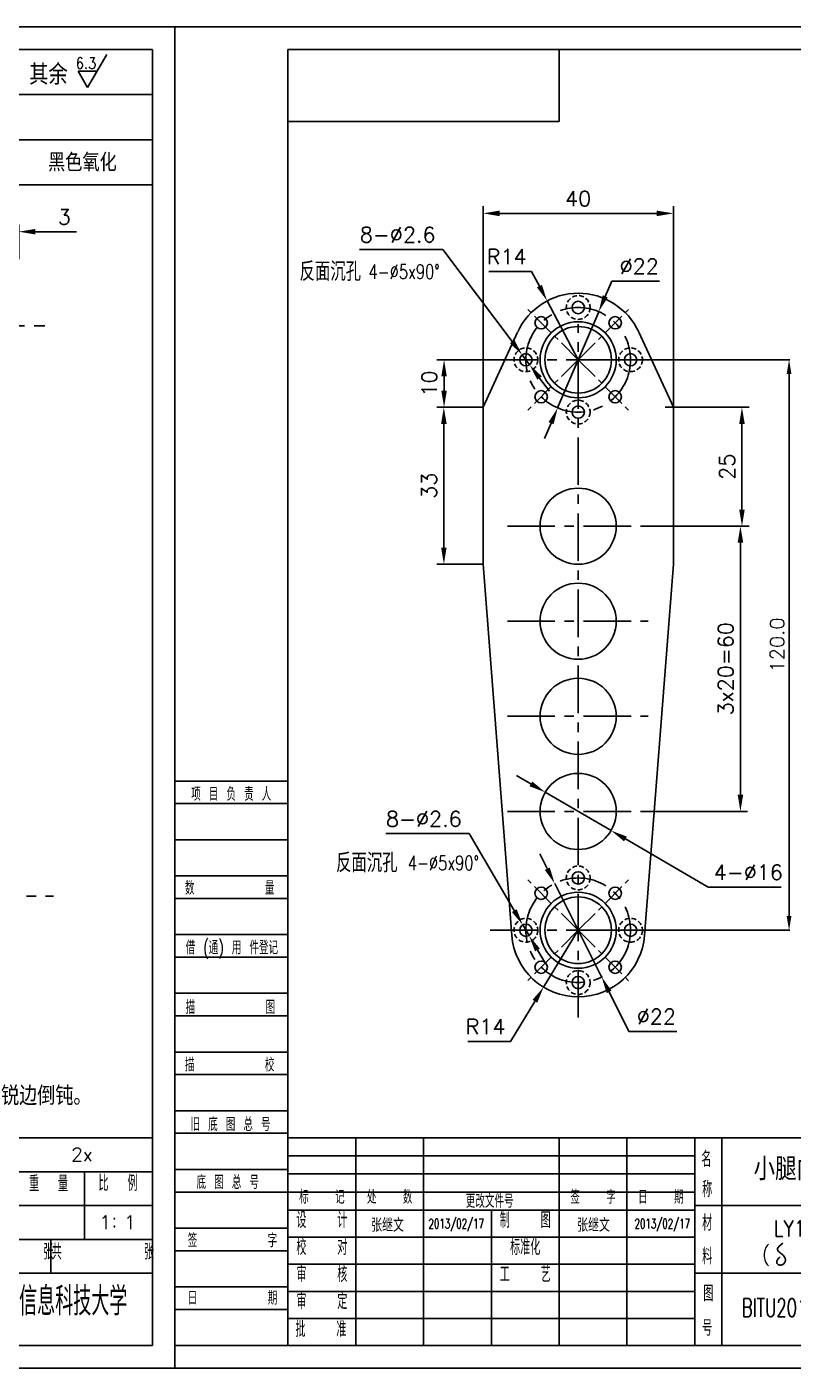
# Model space of a CAD drawing. Extents: x 2854 to 5858, y -1165 to 723.
# Drawn here: x 5184.2 to 5345.3, y -1165.2 to -883 of the extents above; entities that cross this region are included whole.
import ezdxf
from ezdxf.enums import TextEntityAlignment as Align

# ---------------------------------------------------------------- set-up
doc = ezdxf.new("R2010")
doc.units = 0
doc.header["$MEASUREMENT"] = 0
doc.linetypes.add('PF_CENTER', pattern=[2, 1.25, -0.25, 0.25, -0.25])
doc.linetypes.add('PF_DASHED', pattern=[0.75, 0.5, -0.25])
doc.layers.get('0').update_dxf_attribs({"linetype": 'CONTINUOUS'})
doc.layers.get('DEFPOINTS').update_dxf_attribs({"linetype": 'CONTINUOUS'})
for name, color, linetype in [('SMPEN_CENTER', 4, 'PF_CENTER'), ('SMPEN_DASHED', 2, 'PF_DASHED'), ('SMPEN_DIM', 3, 'CONTINUOUS'), ('SMPEN_HATCH', 6, 'CONTINUOUS'), ('SMPEN_TEXT', 6, 'CONTINUOUS'), ('SMPEN_THICK', 7, 'CONTINUOUS')]:
    doc.layers.add(name, color=color, linetype=linetype)
doc.styles.get("Standard").update_dxf_attribs({"font": 'txt.shx', "bigfont": 'hshztxt.shx'})
doc.styles.add('STYLE1', font='complex.shx', dxfattribs={"bigfont": 'hzdx.shx'})
doc.dimstyles.get("Standard").update_dxf_attribs({"dimtxt": 3, "dimasz": 3, "dimexe": 0.18, "dimexo": 0.5, "dimgap": 1, "dimtad": 1, "dimtoh": 1, "dimdec": 1, "dimzin": 0, "dimdsep": 46, "dimtxsty": 'Standard', "dimcen": 0, "dimadec": 1, "dimazin": 0, "dimtfac": 1, "dimtdec": 1, "dimtofl": 0, "dimtmove": 0, "dimatfit": 3, "dimfxl": 0, "dimtolj": 1, "dimtzin": 0, "dimarcsym": 0})
doc.dimstyles.new('STANDARD$0', dxfattribs={"dimtxt": 3, "dimasz": 3, "dimexe": 0.18, "dimexo": 0.5, "dimgap": 1, "dimtad": 1, "dimtoh": 1, "dimdec": 1, "dimzin": 0, "dimdsep": 46, "dimtxsty": 'Standard', "dimcen": 0, "dimadec": 1, "dimazin": 0, "dimtfac": 1, "dimtdec": 1, "dimtofl": 0, "dimtmove": 0, "dimatfit": 3, "dimfxl": 0, "dimtolj": 1, "dimtzin": 0, "dimarcsym": 0})

# ---------------------------------------------------------------- blocks, each defined once
blk = doc.blocks.new('*D368')
at = {"layer": 'DEFPOINTS', "color": 0, "ltscale": 10}
for p in [(5318.38, -963.04), (5314.78, -988.04), (5334.5, -988.04)]:
    blk.add_point(p, dxfattribs=at)
at = {"layer": 'SMPEN_DIM', "color": 0, "lineweight": -2, "ltscale": 10}
for p, q in [((5318.38, -963.04), (5336, -963.04)), ((5334.5, -966.54), (5334.5, -984.54)), ((5314.78, -988.04), (5336, -988.04))]:
    blk.add_line(p, q, dxfattribs=at)
at = {"layer": 'SMPEN_DIM', "color": 0, "ltscale": 10}
for points in [[(5333.92, -966.54), (5335.09, -966.54), (5334.5, -963.04)], [(5333.92, -984.54), (5335.09, -984.54), (5334.5, -988.04)]]:
    blk.add_solid(points, dxfattribs=at)
at = {"layer": 'SMPEN_DIM', "color": 0, "ltscale": 10, "insert": (5331.4, -975.54), "char_height": 3.2, "attachment_point": 5, "rotation": 90}
blk.add_mtext('\\A1;25', dxfattribs=at)
blk = doc.blocks.new('*D367')
at = {"layer": 'DEFPOINTS', "color": 0, "ltscale": 10}
for p in [(5314.78, -988.04), (5334.18, -988.04), (5314.78, -1048.04)]:
    blk.add_point(p, dxfattribs=at)
at = {"layer": 'SMPEN_DIM', "color": 0, "lineweight": -2, "ltscale": 10}
for p, q in [((5314.78, -988.04), (5335.68, -988.04)), ((5334.18, -1044.54), (5334.18, -991.54)), ((5314.78, -1048.04), (5335.68, -1048.04))]:
    blk.add_line(p, q, dxfattribs=at)
at = {"layer": 'SMPEN_DIM', "color": 0, "ltscale": 10}
for points in [[(5333.6, -991.54), (5334.77, -991.54), (5334.18, -988.04)], [(5333.6, -1044.54), (5334.77, -1044.54), (5334.18, -1048.04)]]:
    blk.add_solid(points, dxfattribs=at)
at = {"layer": 'SMPEN_DIM', "color": 0, "ltscale": 10, "insert": (5331.08, -1018.04), "char_height": 3.2, "attachment_point": 5, "rotation": 90}
blk.add_mtext('\\A1;3x20=60', dxfattribs=at)
blk = doc.blocks.new('*D366')
at = {"layer": 'DEFPOINTS', "color": 0, "ltscale": 10}
for p in [(5293.16, -1044.01), (5306.99, -1052.07)]:
    blk.add_point(p, dxfattribs=at)
at = {"layer": 'SMPEN_DIM', "color": 0, "lineweight": -2, "ltscale": 10}
for p, q in [((5290.14, -1042.25), (5287.12, -1040.49)), ((5293.16, -1044.01), (5306.99, -1052.07)), ((5327.41, -1063.96), (5310.01, -1053.83)), ((5342.77, -1063.96), (5327.41, -1063.96))]:
    blk.add_line(p, q, dxfattribs=at)
at = {"layer": 'SMPEN_DIM', "color": 0, "ltscale": 10}
for points in [[(5290.43, -1041.75), (5289.85, -1042.75), (5293.16, -1044.01)], [(5310.31, -1053.33), (5309.72, -1054.33), (5306.99, -1052.07)]]:
    blk.add_solid(points, dxfattribs=at)
at = {"layer": 'SMPEN_DIM', "color": 0, "ltscale": 10, "insert": (5335.84, -1060.86), "char_height": 3.2, "attachment_point": 5}
blk.add_mtext('\\A1;4-∅16', dxfattribs=at)
blk = doc.blocks.new('*D365')
at = {"layer": 'DEFPOINTS', "color": 0, "ltscale": 10}
for p in [(5304.39, -942.92), (5295.76, -963.16)]:
    blk.add_point(p, dxfattribs=at)
at = {"layer": 'SMPEN_DIM', "color": 0, "lineweight": -2, "ltscale": 10}
for p, q in [((5307.14, -936.48), (5305.77, -939.7)), ((5317.17, -936.48), (5307.14, -936.48)), ((5295.76, -963.16), (5304.39, -942.92)), ((5294.39, -966.38), (5293.01, -969.59))]:
    blk.add_line(p, q, dxfattribs=at)
at = {"layer": 'SMPEN_DIM', "color": 0, "ltscale": 10}
for points in [[(5305.23, -939.47), (5306.3, -939.93), (5304.39, -942.92)], [(5293.85, -966.15), (5294.92, -966.6), (5295.76, -963.16)]]:
    blk.add_solid(points, dxfattribs=at)
at = {"layer": 'SMPEN_DIM', "color": 0, "ltscale": 10, "insert": (5312.91, -933.38), "char_height": 3.2, "attachment_point": 5}
blk.add_mtext('\\A1;∅22', dxfattribs=at)
blk = doc.blocks.new('*D364')
at = {"layer": 'DEFPOINTS', "color": 0, "ltscale": 10}
for p in [(5288.3, -952), (5289.86, -954.08)]:
    blk.add_point(p, dxfattribs=at)
at = {"layer": 'SMPEN_DIM', "color": 0, "lineweight": -2, "ltscale": 10}
for p, q in [((5254.14, -929.84), (5271.64, -929.84)), ((5271.64, -929.84), (5286.19, -949.2)), ((5289.86, -954.08), (5288.3, -952)), ((5291.96, -956.88), (5294.06, -959.67))]:
    blk.add_line(p, q, dxfattribs=at)
at = {"layer": 'SMPEN_DIM', "color": 0, "ltscale": 10}
for points in [[(5286.66, -948.85), (5285.73, -949.55), (5288.3, -952)], [(5292.43, -956.53), (5291.49, -957.23), (5289.86, -954.08)]]:
    blk.add_solid(points, dxfattribs=at)
at = {"layer": 'SMPEN_DIM', "color": 0, "ltscale": 10, "insert": (5262.14, -926.74), "char_height": 3.2, "attachment_point": 5}
blk.add_mtext('\\A1;8-∅2.6', dxfattribs=at)
blk = doc.blocks.new('*D363')
at = {"layer": 'DEFPOINTS', "color": 0, "ltscale": 10}
for p in [(5293.56, -940.65), (5300.08, -953.04)]:
    blk.add_point(p, dxfattribs=at)
at = {"layer": 'SMPEN_DIM', "color": 0, "lineweight": -2, "ltscale": 10}
for p, q in [((5281.33, -934.46), (5290.3, -934.46)), ((5290.3, -934.46), (5291.93, -937.55)), ((5300.08, -953.04), (5293.56, -940.65))]:
    blk.add_line(p, q, dxfattribs=at)
at = {"layer": 'SMPEN_DIM', "color": 0, "ltscale": 10}
blk.add_solid([(5292.44, -937.28), (5291.41, -937.82), (5293.56, -940.65)], dxfattribs=at)
at = {"layer": 'SMPEN_DIM', "color": 0, "ltscale": 10, "insert": (5285.06, -931.36), "char_height": 3.2, "attachment_point": 5}
blk.add_mtext('\\A1;R14', dxfattribs=at)
blk = doc.blocks.new('*D362')
at = {"layer": 'DEFPOINTS', "color": 0, "ltscale": 10}
for p in [(5320.08, -922.24), (5280.08, -963.04), (5320.08, -963.04)]:
    blk.add_point(p, dxfattribs=at)
at = {"layer": 'SMPEN_DIM', "color": 0, "lineweight": -2, "ltscale": 10}
for p, q in [((5280.08, -963.04), (5280.08, -920.74)), ((5283.58, -922.24), (5316.58, -922.24)), ((5320.08, -963.04), (5320.08, -920.74))]:
    blk.add_line(p, q, dxfattribs=at)
at = {"layer": 'SMPEN_DIM', "color": 0, "ltscale": 10}
for points in [[(5283.58, -921.66), (5283.58, -922.83), (5280.08, -922.24)], [(5316.58, -921.66), (5316.58, -922.83), (5320.08, -922.24)]]:
    blk.add_solid(points, dxfattribs=at)
at = {"layer": 'SMPEN_DIM', "color": 0, "ltscale": 10, "insert": (5300.08, -919.14), "char_height": 3.2, "attachment_point": 5}
blk.add_mtext('\\A1;40', dxfattribs=at)
blk = doc.blocks.new('*D361')
at = {"layer": 'DEFPOINTS', "color": 0, "ltscale": 10}
for p in [(5288.42, -1071.92), (5289.74, -1074.16)]:
    blk.add_point(p, dxfattribs=at)
at = {"layer": 'SMPEN_DIM', "color": 0, "lineweight": -2, "ltscale": 10}
for p, q in [((5259.63, -1052.72), (5277.13, -1052.72)), ((5277.13, -1052.72), (5286.64, -1068.9)), ((5289.74, -1074.16), (5288.42, -1071.92)), ((5291.51, -1077.18), (5293.28, -1080.19))]:
    blk.add_line(p, q, dxfattribs=at)
at = {"layer": 'SMPEN_DIM', "color": 0, "ltscale": 10}
for points in [[(5287.15, -1068.61), (5286.14, -1069.2), (5288.42, -1071.92)], [(5292.01, -1076.88), (5291.01, -1077.47), (5289.74, -1074.16)]]:
    blk.add_solid(points, dxfattribs=at)
at = {"layer": 'SMPEN_DIM', "color": 0, "ltscale": 10, "insert": (5267.63, -1049.62), "char_height": 3.2, "attachment_point": 5}
blk.add_mtext('\\A1;8-∅2.6', dxfattribs=at)
blk = doc.blocks.new('*D360')
at = {"layer": 'DEFPOINTS', "color": 0, "ltscale": 10}
for p in [(5300.08, -1073.04), (5292.8, -1085)]:
    blk.add_point(p, dxfattribs=at)
at = {"layer": 'SMPEN_DIM', "color": 0, "lineweight": -2, "ltscale": 10}
for p, q in [((5300.08, -1073.04), (5292.8, -1085)), ((5285.84, -1096.42), (5290.98, -1087.99)), ((5276.88, -1096.42), (5285.84, -1096.42))]:
    blk.add_line(p, q, dxfattribs=at)
at = {"layer": 'SMPEN_DIM', "color": 0, "ltscale": 10}
blk.add_solid([(5290.48, -1087.68), (5291.47, -1088.29), (5292.8, -1085)], dxfattribs=at)
at = {"layer": 'SMPEN_DIM', "color": 0, "ltscale": 10, "insert": (5280.61, -1093.32), "char_height": 3.2, "attachment_point": 5}
blk.add_mtext('\\A1;R14', dxfattribs=at)
blk = doc.blocks.new('*D359')
at = {"layer": 'DEFPOINTS', "color": 0, "ltscale": 10}
for p in [(5295.14, -1063.21), (5305.01, -1082.87)]:
    blk.add_point(p, dxfattribs=at)
at = {"layer": 'SMPEN_DIM', "color": 0, "lineweight": -2, "ltscale": 10}
for p, q in [((5293.57, -1060.08), (5292, -1056.95)), ((5295.14, -1063.21), (5305.01, -1082.87)), ((5310.74, -1094.3), (5306.58, -1086)), ((5320.78, -1094.3), (5310.74, -1094.3))]:
    blk.add_line(p, q, dxfattribs=at)
at = {"layer": 'SMPEN_DIM', "color": 0, "ltscale": 10}
for points in [[(5294.09, -1059.82), (5293.05, -1060.34), (5295.14, -1063.21)], [(5307.1, -1085.74), (5306.06, -1086.26), (5305.01, -1082.87)]]:
    blk.add_solid(points, dxfattribs=at)
at = {"layer": 'SMPEN_DIM', "color": 0, "ltscale": 10, "insert": (5316.51, -1091.2), "char_height": 3.2, "attachment_point": 5}
blk.add_mtext('\\A1;∅22', dxfattribs=at)
blk = doc.blocks.new('*D358')
at = {"layer": 'DEFPOINTS', "color": 0, "ltscale": 10}
for p in [(5271.89, -953.04), (5281.58, -953.04), (5280.08, -963.04)]:
    blk.add_point(p, dxfattribs=at)
at = {"layer": 'SMPEN_DIM', "color": 0, "lineweight": -2, "ltscale": 10}
for p, q in [((5281.58, -953.04), (5270.39, -953.04)), ((5271.89, -959.54), (5271.89, -956.54)), ((5280.08, -963.04), (5270.39, -963.04))]:
    blk.add_line(p, q, dxfattribs=at)
at = {"layer": 'SMPEN_DIM', "color": 0, "ltscale": 10}
for points in [[(5271.31, -956.54), (5272.47, -956.54), (5271.89, -953.04)], [(5271.31, -959.54), (5272.47, -959.54), (5271.89, -963.04)]]:
    blk.add_solid(points, dxfattribs=at)
at = {"layer": 'SMPEN_DIM', "color": 0, "ltscale": 10, "insert": (5268.79, -958.04), "char_height": 3.2, "attachment_point": 5, "rotation": 90}
blk.add_mtext('\\A1;10', dxfattribs=at)
blk = doc.blocks.new('*D357')
at = {"layer": 'DEFPOINTS', "color": 0, "ltscale": 10}
for p in [(5280.08, -963.04), (5271.84, -996.04), (5280.08, -996.04)]:
    blk.add_point(p, dxfattribs=at)
at = {"layer": 'SMPEN_DIM', "color": 0, "lineweight": -2, "ltscale": 10}
for p, q in [((5280.08, -963.04), (5270.34, -963.04)), ((5271.84, -966.54), (5271.84, -992.54)), ((5280.08, -996.04), (5270.34, -996.04))]:
    blk.add_line(p, q, dxfattribs=at)
at = {"layer": 'SMPEN_DIM', "color": 0, "ltscale": 10}
for points in [[(5271.26, -966.54), (5272.43, -966.54), (5271.84, -963.04)], [(5271.26, -992.54), (5272.43, -992.54), (5271.84, -996.04)]]:
    blk.add_solid(points, dxfattribs=at)
at = {"layer": 'SMPEN_DIM', "color": 0, "ltscale": 10, "insert": (5268.74, -979.54), "char_height": 3.2, "attachment_point": 5, "rotation": 90}
blk.add_mtext('\\A1;33', dxfattribs=at)
blk = doc.blocks.new('ADDBOX')
for p, q in [((0, 125), (0, 0)), ((0, 125), (25, 125)), ((25, 0), (25, 125))]:
    blk.add_line(p, q)
at = {"color": 1}
for p, q in [((0, 120), (25, 120)), ((0, 99), (25, 99)), ((0, 86), (25, 86)), ((0, 73), (25, 73)), ((0, 60), (25, 60)), ((0, 47), (25, 47)), ((0, 21), (25, 21)), ((0, 8), (25, 8))]:
    blk.add_line(p, q, dxfattribs=at)
for points in [[(0, 112), (25, 112)], [(0, 34), (25, 34)]]:
    blk.add_lwpolyline(points, dxfattribs=at)
for points in [[(0, 104), (25, 104)], [(0, 91), (25, 91)], [(0, 78), (25, 78)], [(0, 65), (25, 65)], [(0, 52), (25, 52)], [(0, 39), (25, 39)], [(0, 26), (25, 26)], [(0, 13), (25, 13)], [(0, 0), (25, 0)]]:
    blk.add_lwpolyline(points)
at = {"color": 1, "width": 0.67}
for s, p in [('项 目 负 责 人', (3.58, 120.61)), ('数        量', (2.2, 99.8)), ('借 (通) 用 件登记', (2.35, 86.62)), ('描        图', (2.35, 73.41)), ('描        校', (2.2, 60.68)), ('旧 底 图 总 号', (3.43, 47.48)), (' 底 图 总 号', (2.97, 34.66)), ('签        字', (2.82, 21.77)), ('日        期', (2.82, 9.04))]:
    blk.add_text(s, height=3, dxfattribs=at).set_placement(p)
at = {"color": 1, "ltscale": 20, "width": 0.67}
blk.add_attdef('PRJMANAGER', text='', height=3.5, dxfattribs=at).set_placement((1.5, 113), align=Align.BOTTOM_LEFT)
at = {"color": 1, "width": 0.67}
for tag, p in [('NUM', (1.5, 92)), ('DRAFTER', (1.5, 66)), ('DVERI', (1.5, 53)), ('OLDDRAWNO', (1.5, 40)), ('DRAWNO', (1.5, 27)), ('SIGNER', (1.5, 14)), ('DATE', (1.5, 1))]:
    blk.add_attdef(tag, text='', height=3.5, dxfattribs=at).set_placement(p, align=Align.BOTTOM_LEFT)
blk = doc.blocks.new('ADDBOX3')
at = {"layer": 'SMPEN_THICK', "ltscale": 8}
for p, q in [((-45, -30), (-45, 0)), ((-30, 0), (-30, -30)), ((-45, -10), (0, -10)), ((-45, -20), (0, -20)), ((0, -30), (-45, -30))]:
    blk.add_line(p, q, dxfattribs=at)
at = {"layer": 'SMPEN_TEXT', "ltscale": 8, "width": 0.667}
for s, p in [('表面加工', (-37.05, -7.32)), ('热处理', (-37.05, -16.82)), ('表面处理', (-37.05, -26.82))]:
    blk.add_text(s, height=4, dxfattribs=at).set_placement(p, align=Align.BOTTOM_CENTER)
at = {"layer": 'SMPEN_TEXT', "ltscale": 8}
for tag, p in [('HEATTREATMENT', (-15.54, -17.14)), ('SURFACETREATMENT', (-13.33, -26.97))]:
    blk.add_attdef(tag, text='', height=3.5, dxfattribs=at).set_placement(p, align=Align.BOTTOM_CENTER)
blk = doc.blocks.new('*D341')
at = {"layer": 'DEFPOINTS', "color": 0, "ltscale": 10}
for p in [(5182.49, -926.1), (5179.49, -931.89), (5182.49, -931.89)]:
    blk.add_point(p, dxfattribs=at)
at = {"layer": 'SMPEN_DIM', "color": 0, "lineweight": -2, "ltscale": 10}
for p, q in [((5179.49, -931.89), (5179.49, -924.6)), ((5182.49, -931.89), (5182.49, -924.6)), ((5175.99, -926.1), (5172.49, -926.1)), ((5179.49, -926.1), (5182.49, -926.1)), ((5185.99, -926.1), (5194.63, -926.1))]:
    blk.add_line(p, q, dxfattribs=at)
at = {"layer": 'SMPEN_DIM', "color": 0, "ltscale": 10}
for points in [[(5175.99, -925.52), (5175.99, -926.68), (5179.49, -926.1)], [(5185.99, -925.52), (5185.99, -926.68), (5182.49, -926.1)]]:
    blk.add_solid(points, dxfattribs=at)
at = {"layer": 'SMPEN_DIM', "color": 0, "ltscale": 10, "insert": (5192.06, -923), "char_height": 3.2, "attachment_point": 5}
blk.add_mtext('\\A1;3', dxfattribs=at)
blk = doc.blocks.new('*D738')
at = {"layer": 'DEFPOINTS', "color": 0, "ltscale": 10}
for p in [(5300.08, -953.04), (5300.08, -1073.04), (5344.4, -1073.04)]:
    blk.add_point(p, dxfattribs=at)
at = {"layer": 'SMPEN_DIM', "color": 0, "lineweight": -2, "ltscale": 10}
for p, q in [((5300.58, -953.04), (5344.58, -953.04)), ((5344.4, -956.04), (5344.4, -1070.04)), ((5300.58, -1073.04), (5344.58, -1073.04))]:
    blk.add_line(p, q, dxfattribs=at)
at = {"layer": 'SMPEN_DIM', "color": 0, "ltscale": 10}
for points in [[(5343.9, -956.04), (5344.9, -956.04), (5344.4, -953.04)], [(5343.9, -1070.04), (5344.9, -1070.04), (5344.4, -1073.04)]]:
    blk.add_solid(points, dxfattribs=at)
at = {"layer": 'SMPEN_DIM', "color": 0, "ltscale": 10, "insert": (5341.9, -1013.04), "char_height": 3, "attachment_point": 5, "rotation": 90}
blk.add_mtext('\\A1;120.0', dxfattribs=at)

msp = doc.modelspace()

# ---------------------------------------------------------------- linework, layer by layer
for p, q in [((5039.58, -887.75), (5210.58, -887.75)), ((5239.08, -887.75), (5410.08, -887.75)), ((5280.08, -963.04), (5287.35, -947.2)), ((5320.08, -963.04), (5312.8, -947.2)), ((5280.08, -963.04), (5280.08, -996.04)), ((5320.08, -963.04), (5320.08, -996.04)), ((5280.08, -996.04), (5286.12, -1074.12)), ((5320.08, -996.04), (5314.03, -1074.12)), ((5039.58, -1160.4), (5210.58, -1160.4)), ((5239.08, -1160.4), (5410.08, -1160.4))]:
    msp.add_line(p, q)
at = {"linetype": 'Continuous'}
for p, q in [((5210.58, -1160.4), (5210.58, -887.75)), ((5239.08, -1160.4), (5239.08, -887.75))]:
    msp.add_line(p, q, dxfattribs=at)
at = {"color": 7}
for p, q in [((5039.58, -1116.7), (5210.58, -1116.7)), ((5039.58, -1116.7), (5210.58, -1116.7)), ((5239.08, -1116.7), (5410.08, -1116.7)), ((5239.08, -1116.7), (5410.08, -1116.7)), ((5239.08, -1160.4), (5239.08, -1116.7)), ((5324.58, -1160.4), (5324.58, -1116.7)), ((5125.08, -1130.95), (5210.58, -1130.95)), ((5324.58, -1130.95), (5410.08, -1130.95)), ((5239.08, -1131.9), (5324.58, -1131.9)), ((5125.08, -1145.2), (5210.58, -1145.2)), ((5324.58, -1145.2), (5410.08, -1145.2))]:
    msp.add_line(p, q, dxfattribs=at)
at = {"color": 6}
for p, q in [((5253.33, -1160.4), (5253.33, -1116.7)), ((5267.58, -1160.4), (5267.58, -1116.7)), ((5296.08, -1160.4), (5296.08, -1116.7)), ((5310.33, -1160.4), (5310.33, -1116.7)), ((5330.28, -1160.4), (5330.28, -1116.7)), ((5239.08, -1120.5), (5324.58, -1120.5)), ((5196.33, -1123.83), (5196.33, -1138.08)), ((5239.08, -1124.3), (5324.58, -1124.3)), ((5239.08, -1128.1), (5324.58, -1128.1)), ((5281.83, -1160.4), (5281.83, -1131.9)), ((5189.2, -1138.08), (5189.2, -1145.2)), ((5239.08, -1137.6), (5324.58, -1137.6)), ((5239.08, -1143.3), (5324.58, -1143.3)), ((5239.08, -1149), (5324.58, -1149)), ((5239.08, -1154.7), (5324.58, -1154.7))]:
    msp.add_line(p, q, dxfattribs=at)
for centre, radius in [((5300.08, -942.04), 1.3), ((5292.3, -945.26), 1.3), ((5300.08, -953.04), 8), ((5307.85, -945.26), 1.3), ((5300.08, -953.04), 7), ((5289.08, -953.04), 1.3), ((5311.08, -953.04), 1.3), ((5292.3, -960.82), 1.3), ((5307.85, -960.82), 1.3), ((5300.08, -964.04), 1.3), ((5300.08, -988.04), 8), ((5300.08, -1008.04), 8), ((5300.08, -1028.04), 8), ((5300.08, -1048.04), 8), ((5300.08, -1062.04), 1.3), ((5292.3, -1065.26), 1.3), ((5300.08, -1073.04), 8), ((5300.08, -1073.04), 7), ((5307.85, -1065.26), 1.3), ((5289.08, -1073.04), 1.3), ((5311.08, -1073.04), 1.3), ((5292.3, -1080.82), 1.3), ((5307.85, -1080.82), 1.3), ((5300.08, -1084.04), 1.3)]:
    msp.add_circle(centre, radius)
at = {"layer": 'SMPEN_CENTER', "ltscale": 4}
for p, q in [((5300.08, -953.04), (5289.33, -942.3)), ((5300.08, -953.04), (5310.82, -942.3)), ((5300.08, -953.04), (5289.33, -963.78)), ((5300.08, -953.04), (5310.82, -963.78)), ((5300.08, -1073.04), (5289.33, -1062.3)), ((5300.08, -1073.04), (5310.82, -1062.3)), ((5300.08, -1073.04), (5289.33, -1083.78)), ((5300.08, -1073.04), (5310.82, -1083.78))]:
    msp.add_line(p, q, dxfattribs=at)
at = {"layer": 'SMPEN_CENTER', "ltscale": 8}
for p, q in [((5169.73, -945.89), (5187.95, -945.89)), ((5300.08, -1091.36), (5300.08, -945.57)), ((5281.58, -953.04), (5318.38, -953.04)), ((5285.19, -988.04), (5314.78, -988.04)), ((5285.19, -1008.04), (5314.78, -1008.04)), ((5285.19, -1028.04), (5314.78, -1028.04)), ((5285.19, -1048.04), (5314.78, -1048.04)), ((5172.14, -1065.89), (5189.76, -1065.89)), ((5281.58, -1073.04), (5317.12, -1073.04))]:
    msp.add_line(p, q, dxfattribs=at)
for centre in [(5300.08, -953.04), (5300.08, -1073.04)]:
    msp.add_circle(centre, 11, dxfattribs=at)
at = {"layer": 'SMPEN_DASHED', "ltscale": 2}
for centre in [(5300.08, -942.04), (5289.08, -953.04), (5311.08, -953.04), (5300.08, -964.04), (5300.08, -1062.04), (5289.08, -1073.04), (5311.08, -1073.04), (5300.08, -1084.04)]:
    msp.add_circle(centre, 2.5, dxfattribs=at)
at = {"layer": 'SMPEN_DIM'}
for p, q in [((5200.98, -888.79), (5196.95, -895.77)), ((5194.95, -892.32), (5198.94, -892.32)), ((5194.95, -892.32), (5196.95, -895.77))]:
    msp.add_line(p, q, dxfattribs=at)
msp.add_lwpolyline([(5343.11, -1138.85), (5342.67, -1139.21), (5342.34, -1139.51), (5342.12, -1139.76), (5342, -1139.96), (5341.94, -1140.12), (5341.95, -1140.26), (5342.01, -1140.39), (5342.09, -1140.5), (5342.2, -1140.61), (5342.32, -1140.73), (5342.45, -1140.84), (5342.59, -1140.95), (5342.72, -1141.06), (5342.86, -1141.16), (5342.99, -1141.27), (5343.11, -1141.37), (5343.21, -1141.48), (5343.3, -1141.58), (5343.38, -1141.68), (5343.45, -1141.78), (5343.51, -1141.88), (5343.55, -1141.98), (5343.58, -1142.09), (5343.61, -1142.2), (5343.62, -1142.31), (5343.62, -1142.43), (5343.62, -1142.55), (5343.6, -1142.67), (5343.56, -1142.78), (5343.52, -1142.89), (5343.46, -1143), (5343.38, -1143.1), (5343.29, -1143.19), (5343.18, -1143.26), (5343.07, -1143.33), (5342.94, -1143.39), (5342.82, -1143.43), (5342.69, -1143.46), (5342.56, -1143.47), (5342.43, -1143.47), (5342.31, -1143.45), (5342.2, -1143.42), (5342.1, -1143.37), (5342.02, -1143.31), (5341.94, -1143.24), (5341.88, -1143.16), (5341.84, -1143.06), (5341.81, -1142.96), (5341.8, -1142.85), (5341.81, -1142.73), (5341.85, -1142.59), (5341.91, -1142.45), (5342.01, -1142.29), (5342.14, -1142.11), (5342.3, -1141.91), (5342.51, -1141.7)], dxfattribs=at)
at = {"layer": 'SMPEN_THICK', "color": 1}
for p, q in [((5015.83, -883), (5215.33, -883)), ((5015.83, -883), (5215.33, -883)), ((5115.58, -883), (5215.33, -883)), ((5215.33, -883), (5414.83, -883)), ((5215.33, -883), (5414.83, -883)), ((5215.33, -883), (5315.08, -883)), ((5215.33, -883), (5315.08, -883)), ((5315.08, -883), (5414.83, -883)), ((5315.08, -883), (5364.95, -883)), ((5015.83, -1165.15), (5215.33, -1165.15)), ((5015.83, -1165.15), (5215.33, -1165.15)), ((5215.33, -1165.15), (5414.83, -1165.15)), ((5215.33, -1165.15), (5414.83, -1165.15))]:
    msp.add_line(p, q, dxfattribs=at)
at = {"layer": 'SMPEN_THICK', "color": 1, "linetype": 'Continuous'}
for p, q in [((5215.33, -1165.15), (5215.33, -883)), ((5215.33, -1165.15), (5215.33, -883)), ((5215.33, -1165.15), (5215.33, -883)), ((5215.33, -1165.15), (5215.33, -883)), ((5215.33, -1165.15), (5215.33, -883)), ((5215.33, -1165.15), (5215.33, -883)), ((5215.33, -1165.15), (5215.33, -883)), ((5215.33, -1165.15), (5215.33, -883)), ((5215.33, -1165.15), (5215.33, -883)), ((5215.33, -1165.15), (5215.33, -883)), ((5296.08, -902.95), (5296.08, -887.75)), ((5239.08, -902.95), (5296.08, -902.95)), ((5215.33, -1165.15), (5215.33, -1024.08)), ((5215.33, -1165.15), (5215.33, -1024.08)), ((5215.33, -1165.15), (5215.33, -1024.08)), ((5215.33, -1165.15), (5215.33, -1024.08)), ((5215.33, -1165.15), (5215.33, -1024.08)), ((5215.33, -1165.15), (5215.33, -1024.08)), ((5215.33, -1165.15), (5215.33, -1024.08)), ((5215.33, -1165.15), (5215.33, -1024.08)), ((5215.33, -1165.15), (5215.33, -1024.08)), ((5215.33, -1165.15), (5215.33, -1024.08)), ((5215.33, -1165.15), (5215.33, -1024.08)), ((5215.33, -1165.15), (5215.33, -1024.08)), ((5215.33, -1165.15), (5215.33, -1024.08)), ((5215.33, -1165.15), (5215.33, -1024.08)), ((5215.33, -1165.15), (5215.33, -1024.08)), ((5215.33, -1165.15), (5215.33, -1024.08)), ((5215.33, -1165.15), (5215.33, -1024.08)), ((5215.33, -1165.15), (5215.33, -1024.08)), ((5215.33, -1165.15), (5215.33, -1024.08)), ((5215.33, -1165.15), (5215.33, -1024.08)), ((5215.33, -1165.15), (5215.33, -1024.08)), ((5215.33, -1165.15), (5215.33, -1024.08)), ((5215.33, -1165.15), (5215.33, -1024.08)), ((5215.33, -1165.15), (5215.33, -1024.08)), ((5215.33, -1165.15), (5215.33, -1024.08)), ((5215.33, -1165.15), (5215.33, -1024.08)), ((5215.33, -1165.15), (5215.33, -1024.08)), ((5215.33, -1165.15), (5215.33, -1024.08)), ((5215.33, -1165.15), (5215.33, -1024.08)), ((5215.33, -1165.15), (5215.33, -1024.08)), ((5215.33, -1165.15), (5215.33, -1024.08)), ((5215.33, -1165.15), (5215.33, -1024.08)), ((5215.33, -1165.15), (5215.33, -1024.08)), ((5215.33, -1165.15), (5215.33, -1024.08)), ((5215.33, -1165.15), (5215.33, -1024.08)), ((5215.33, -1165.15), (5215.33, -1024.08)), ((5215.33, -1165.15), (5215.33, -1024.08)), ((5215.33, -1165.15), (5215.33, -1024.08)), ((5215.33, -1165.15), (5215.33, -1024.08)), ((5215.33, -1165.15), (5215.33, -1024.08)), ((5215.33, -1165.15), (5215.33, -1024.08)), ((5215.33, -1165.15), (5215.33, -1024.08)), ((5215.33, -1165.15), (5215.33, -1024.08)), ((5215.33, -1165.15), (5215.33, -1024.08)), ((5215.33, -1165.15), (5215.33, -1024.08)), ((5215.33, -1165.15), (5215.33, -1024.08)), ((5215.33, -1165.15), (5215.33, -1024.08)), ((5215.33, -1165.15), (5215.33, -1024.08)), ((5215.33, -1165.15), (5215.33, -1024.08)), ((5215.33, -1165.15), (5215.33, -1024.08)), ((5215.33, -1165.15), (5215.33, -1024.08)), ((5215.33, -1165.15), (5215.33, -1024.08)), ((5215.33, -1165.15), (5215.33, -1024.08)), ((5215.33, -1165.15), (5215.33, -1024.08)), ((5215.33, -1165.15), (5215.33, -1024.08)), ((5215.33, -1165.15), (5215.33, -1024.08)), ((5215.33, -1165.15), (5215.33, -1024.08)), ((5215.33, -1165.15), (5215.33, -1024.08)), ((5215.33, -1165.15), (5215.33, -1024.08)), ((5215.33, -1165.15), (5215.33, -1024.08)), ((5215.33, -1165.15), (5215.33, -1024.08)), ((5215.33, -1165.15), (5215.33, -1024.08)), ((5215.33, -1165.15), (5215.33, -1024.08)), ((5215.33, -1165.15), (5215.33, -1024.08)), ((5215.33, -1165.15), (5215.33, -1024.08)), ((5215.33, -1165.15), (5215.33, -1024.08)), ((5215.33, -1165.15), (5215.33, -1024.08)), ((5215.33, -1165.15), (5215.33, -1024.08)), ((5215.33, -1165.15), (5215.33, -1024.08)), ((5215.33, -1165.15), (5215.33, -1024.08)), ((5215.33, -1165.15), (5215.33, -1024.08))]:
    msp.add_line(p, q, dxfattribs=at)
at = {"layer": 'SMPEN_THICK', "color": 7, "linetype": 'Continuous'}
msp.add_line((5239.08, -1103.4), (5239.08, -1096.75), dxfattribs=at)
at = {"layer": 'SMPEN_THICK'}
for p, q in [((5167.83, -1123.83), (5210.58, -1123.83)), ((5167.83, -1138.08), (5210.58, -1138.08))]:
    msp.add_line(p, q, dxfattribs=at)
for centre, start, end in [((5300.08, -953.04), 24.672, 155.328), ((5300.08, -1073.04), 184.4246, 355.5754)]:
    msp.add_arc(centre, 14, start, end, dxfattribs=at)

# ---------------------------------------------------------------- block references
at = {"layer": 'SMPEN_THICK', "xscale": 0.9499999999998181, "yscale": 0.9500000000002728, "zscale": 0.95}
for name, p in [('ADDBOX3', (5210.58, -887.75)), ('ADDBOX', (5215.33, -1160.4))]:
    msp.add_blockref(name, p, dxfattribs=at)

# ---------------------------------------------------------------- texts
at = {"color": 6}
for s, height, width, p in [('名', 3.33, 0.67, (5325.96, -1122.86)), ('称', 3.33, 0.67, (5326.14, -1129.18)), ('更改文件号', 2.85, 0.67, (5276.46, -1131.43)), ('材', 3.33, 0.667, (5326.14, -1136.23)), ('料', 3.33, 0.67, (5326.14, -1143.29)), ('图', 3.33, 0.67, (5326.38, -1151.07)), ('号', 3.33, 0.67, (5326.14, -1158.36))]:
    msp.add_text(s, height=height, dxfattribs=dict(at, width=width)).set_placement(p)
at = {"color": 6, "width": 0.67}
for s, height, p in [('重  量', 3.325, (5188.74, -1128.99)), ('比  例', 3.325, (5203.35, -1128.89)), ('标   记', 2.85, (5246.2, -1131.43)), ('处   数', 2.85, (5260.45, -1131.43)), ('签   字', 2.85, (5303.2, -1131.43)), ('日   期', 2.85, (5317.45, -1131.43)), ('设   计', 3.325, (5246.2, -1136.65)), ('制   图', 3.325, (5288.95, -1136.65)), ('第        张', 3.325, (5179, -1143.31)), ('共        张', 3.325, (5200.18, -1143.31)), ('校   对', 3.325, (5246.2, -1142.35)), ('标准化', 3.325, (5288.95, -1142.35)), ('审   核', 3.325, (5246.2, -1148.05)), ('工   艺', 3.325, (5288.95, -1148.05)), ('审   定', 3.325, (5246.2, -1153.75)), ('批   准', 3.325, (5246, -1159.61))]:
    msp.add_text(s, height=height, dxfattribs=at).set_placement(p, align=Align.BOTTOM_CENTER)
at = {"layer": 'SMPEN_DIM', "style": 'STYLE1'}
for s, height, p in [('其余', 4.275, (5188.73, -892.79)), ('黑色氧化', 3.8, (5195.87, -911.33))]:
    msp.add_text(s, height=height, dxfattribs=at).set_placement(p, align=Align.MIDDLE)
at = {"layer": 'SMPEN_DIM'}
for s, height, width, p in [('6.3', 2.375, 0.85, (5196.62, -890.66)), ('反面沉孔', 4, 0.85, (5247.97, -934.29)), ('4-%%C5x90%%D', 3, 0.75, (5263.5, -934.51)), ('反面沉孔', 4, 0.85, (5255.65, -1058.66)), ('4-%%C5x90%%D', 3, 0.75, (5271.75, -1058.88))]:
    msp.add_text(s, height=height, dxfattribs=dict(at, width=width)).set_placement(p, align=Align.MIDDLE)
for s, height, p in [('锐边倒钝。', 4, (5188.27, -1107.64)), ('(', 3, (5339.55, -1141.36))]:
    msp.add_text(s, height=height, dxfattribs=at).set_placement(p, align=Align.MIDDLE)
at = {"layer": 'SMPEN_DIM', "ltscale": 8}
for s, p in [('2x', (5195.78, -1120.21)), ('1：1', (5203.26, -1134.47))]:
    msp.add_text(s, height=2.85, dxfattribs=at).set_placement(p, align=Align.MIDDLE)
for s, height, width, p in [('张继文', 2.85, 0.85, (5260.01, -1134.9)), ('2013/02/17', 2, 0.6667, (5274.44, -1134.9)), ('张继文', 2.85, 0.85, (5303.3, -1134.9)), ('2013/02/17', 2, 0.6667, (5317.76, -1134.9)), ('LY12cz', 3.325, 0.85, (5347.84, -1135.77)), ('BITU2013.01-08', 3.8, 0.6667, (5348.74, -1152.43))]:
    msp.add_text(s, height=height, dxfattribs=dict(at, width=width)).set_placement(p, align=Align.MIDDLE)
at = {"layer": 'SMPEN_HATCH'}
msp.add_text('小腿内侧板', height=4.75, dxfattribs=at).set_placement((5348.23, -1123), align=Align.MIDDLE)
at = {"layer": 'SMPEN_TEXT', "width": 0.667}
msp.add_text('北京信息科技大学', height=5.985, dxfattribs=at).set_placement((5190.15, -1155.86), align=Align.BOTTOM_CENTER)

# ---------------------------------------------------------------- dimensions: what is measured, and where the dimension line sits
at = {"layer": 'SMPEN_DIM'}
for base, p1, p2, picture, middle in [((5320.08, -922.24), (5280.08, -963.04), (5320.08, -963.04), '*D362', (5300.08, -919.14)), ((5182.49, -926.1), (5179.49, -931.89), (5182.49, -931.89), '*D341', (5192.06, -923))]:
    dim = msp.add_linear_dim(base=base, p1=p1, p2=p2, dimstyle='STANDARD$0', override={"dimtxt": 3.2, "dimasz": 3.5, "dimexe": 1.5, "dimexo": 0, "dimgap": 1.5, "dimtad": 1, "dimtih": 0, "dimzin": 8, "dimcen": 2.5, "dimtofl": 1}, dxfattribs=at)
    dim.commit()
    dim.dimension.update_dxf_attribs({"geometry": picture, "text_midpoint": middle})
for p1, p2, text, picture, middle in [((5289.86, -954.08), (5288.3, -952), '8-<>', '*D364', (5262.14, -929.84)), ((5293.16, -1044.01), (5306.99, -1052.07), '4-<>', '*D366', (5335.84, -1063.96)), ((5289.74, -1074.16), (5288.42, -1071.92), '8-<>', '*D361', (5267.63, -1052.72))]:
    dim = msp.add_diameter_dim_2p(p1=p1, p2=p2, text=text, dimstyle='Standard', override={"dimtxt": 3.2, "dimasz": 3.5, "dimexe": 1.5, "dimexo": 0, "dimgap": 1.5, "dimtad": 1, "dimtih": 0, "dimzin": 8, "dimcen": 2.5, "dimtofl": 1}, dxfattribs=at)
    dim.commit()
    dim.dimension.update_dxf_attribs({"geometry": picture, "text_midpoint": middle, "dimtype": 163})
dim = msp.add_radius_dim(center=(5300.08, -953.04), mpoint=(5293.56, -940.65), dimstyle='Standard', override={"dimtxt": 3.2, "dimasz": 3.5, "dimexe": 1.5, "dimexo": 0, "dimgap": 1.5, "dimtad": 1, "dimtih": 0, "dimzin": 8, "dimcen": 2.5, "dimtofl": 1}, dxfattribs=at)
dim.commit()
dim.dimension.update_dxf_attribs({"geometry": '*D363', "text_midpoint": (5285.06, -931.36)})
dim = msp.add_diameter_dim_2p(p1=(5295.76, -963.16), p2=(5304.39, -942.92), dimstyle='Standard', override={"dimtxt": 3.2, "dimasz": 3.5, "dimexe": 1.5, "dimexo": 0, "dimgap": 1.5, "dimtad": 1, "dimtih": 0, "dimzin": 8, "dimcen": 2.5, "dimtofl": 1}, dxfattribs=at)
dim.commit()
dim.dimension.update_dxf_attribs({"geometry": '*D365', "text_midpoint": (5312.91, -933.38)})
dim = msp.add_linear_dim(base=(5271.89, -953.04), p1=(5280.08, -963.04), p2=(5281.58, -953.04), angle=90, dimstyle='STANDARD$0', override={"dimtxt": 3.2, "dimasz": 3.5, "dimexe": 1.5, "dimexo": 0, "dimgap": 1.5, "dimtad": 1, "dimtih": 0, "dimzin": 8, "dimcen": 2.5, "dimtofl": 1}, dxfattribs=at)
dim.commit()
dim.dimension.update_dxf_attribs({"geometry": '*D358', "text_midpoint": (5271.89, -958.04), "dimtype": 160})
at = {"layer": 'SMPEN_DIM', "ltscale": 10}
dim = msp.add_linear_dim(base=(5344.4, -1073.04), p1=(5300.08, -953.04), p2=(5300.08, -1073.04), angle=90, dimstyle='STANDARD$0', dxfattribs=at)
dim.commit()
dim.dimension.update_dxf_attribs({"geometry": '*D738', "text_midpoint": (5341.9, -1013.04)})
at = {"layer": 'SMPEN_DIM'}
for base, p1, p2, picture, middle in [((5271.84, -996.04), (5280.08, -963.04), (5280.08, -996.04), '*D357', (5268.74, -979.54)), ((5334.5, -988.04), (5318.38, -963.04), (5314.78, -988.04), '*D368', (5331.4, -975.54))]:
    dim = msp.add_linear_dim(base=base, p1=p1, p2=p2, angle=90, dimstyle='STANDARD$0', override={"dimtxt": 3.2, "dimasz": 3.5, "dimexe": 1.5, "dimexo": 0, "dimgap": 1.5, "dimtad": 1, "dimtih": 0, "dimzin": 8, "dimcen": 2.5, "dimtofl": 1}, dxfattribs=at)
    dim.commit()
    dim.dimension.update_dxf_attribs({"geometry": picture, "text_midpoint": middle})
dim = msp.add_linear_dim(base=(5334.18, -988.04), p1=(5314.78, -1048.04), p2=(5314.78, -988.04), angle=90, text='3x20=<>', dimstyle='STANDARD$0', override={"dimtxt": 3.2, "dimasz": 3.5, "dimexe": 1.5, "dimexo": 0, "dimgap": 1.5, "dimtad": 1, "dimtih": 0, "dimzin": 8, "dimcen": 2.5, "dimtofl": 1}, dxfattribs=at)
dim.commit()
dim.dimension.update_dxf_attribs({"geometry": '*D367', "text_midpoint": (5331.08, -1018.04)})
dim = msp.add_diameter_dim_2p(p1=(5295.14, -1063.21), p2=(5305.01, -1082.87), dimstyle='Standard', override={"dimtxt": 3.2, "dimasz": 3.5, "dimexe": 1.5, "dimexo": 0, "dimgap": 1.5, "dimtad": 1, "dimtih": 0, "dimzin": 8, "dimcen": 2.5, "dimtofl": 1}, dxfattribs=at)
dim.commit()
dim.dimension.update_dxf_attribs({"geometry": '*D359', "text_midpoint": (5316.51, -1094.3), "dimtype": 163})
dim = msp.add_radius_dim(center=(5300.08, -1073.04), mpoint=(5292.8, -1085), dimstyle='Standard', override={"dimtxt": 3.2, "dimasz": 3.5, "dimexe": 1.5, "dimexo": 0, "dimgap": 1.5, "dimtad": 1, "dimtih": 0, "dimzin": 8, "dimcen": 2.5, "dimtofl": 1}, dxfattribs=at)
dim.commit()
dim.dimension.update_dxf_attribs({"geometry": '*D360', "text_midpoint": (5280.61, -1096.42), "dimtype": 164})

doc.saveas('drawing.dxf')
